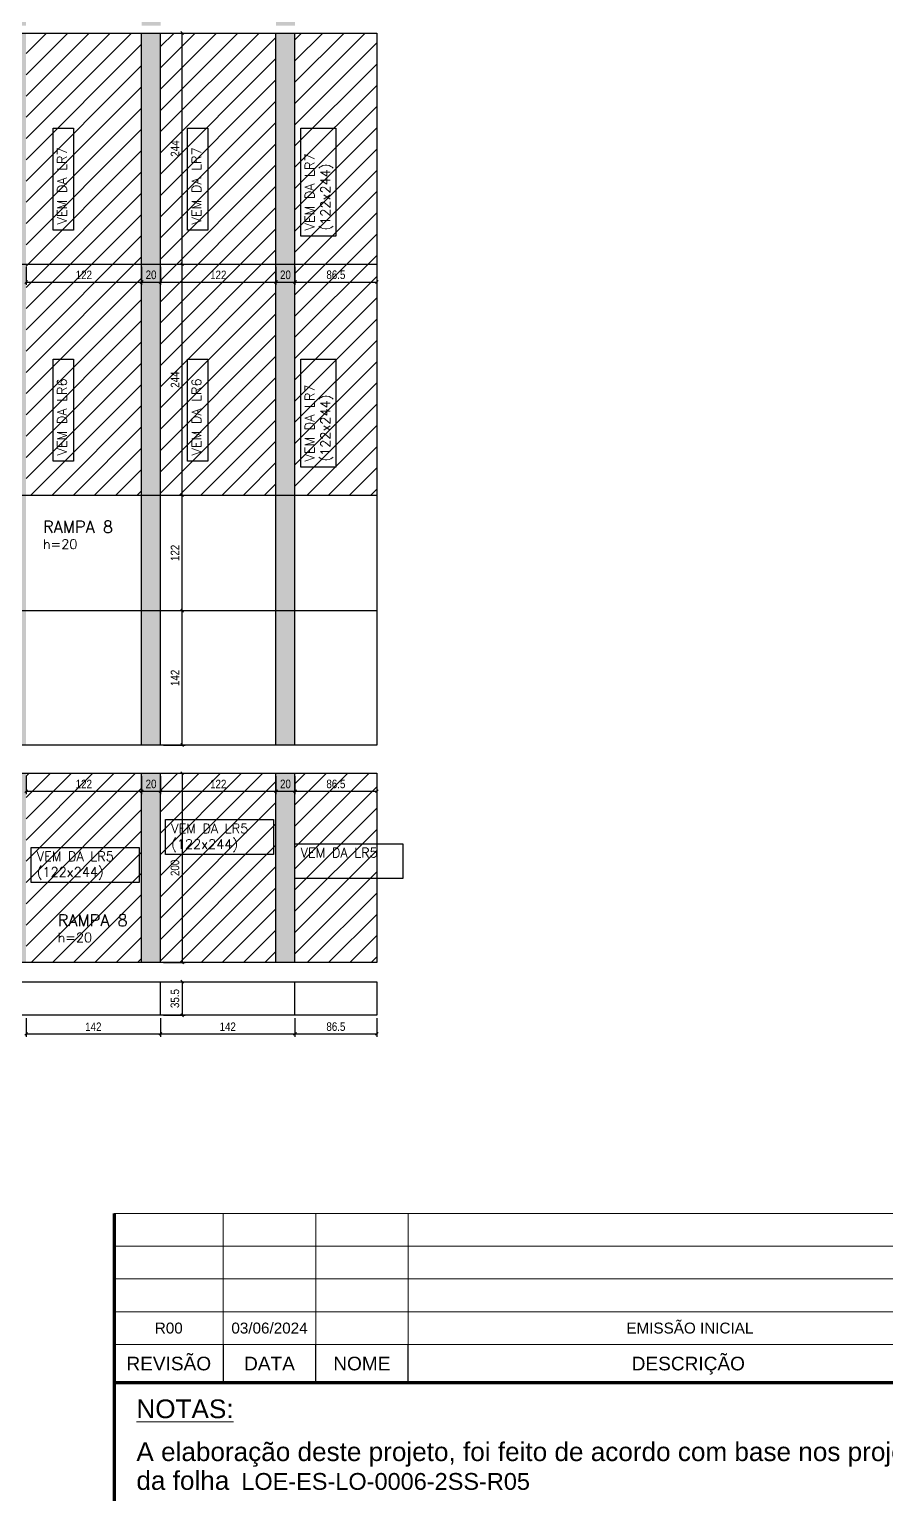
# Model space of a CAD drawing. Extents: x 1860 to 9314, y -614 to 3837.
# Drawn here: x 7445 to 8349, y 375 to 1921 of the extents above; entities that cross this region are included whole.
import ezdxf
from ezdxf.enums import TextEntityAlignment as Align

# ---------------------------------------------------------------- set-up
doc = ezdxf.new("R2010")
doc.units = 0
doc.layers.add('CARIMBO', color=255, linetype='Continuous', lineweight=9)
doc.layers.add('Hachura', color=251, linetype='Continuous', lineweight=9)
for name, color, linetype in [('COTA', 241, 'Continuous'), ('F-LAJES', 3, 'Continuous'), ('F-LAJES-DIM', 2, 'Continuous'), ('F-LAJES-NOME', 4, 'Continuous'), ('Painéis', 200, 'Continuous')]:
    doc.layers.add(name, color=color, linetype=linetype)
doc.styles.add('ARIAL', font='arial.ttf')
doc.styles.add('COTA TECNICA-50', font='techl___.ttf', dxfattribs={"height": 9})
doc.styles.add('MCP', font='romans.shx')
doc.styles.add('ROMANS', font='romans.shx')
doc.dimstyles.new('COTA PAINEL-50', dxfattribs={"dimtxt": 9, "dimasz": 3, "dimexe": 3, "dimexo": 3, "dimgap": 3, "dimtad": 1, "dimdec": 1, "dimzin": 12, "dimdsep": 46, "dimtxsty": 'COTA TECNICA-50', "dimblk1": 'OBLIQUE', "dimblk2": 'OBLIQUE', "dimsah": 1, "dimcen": 0.9, "dimclrd": 4, "dimclre": 4, "dimclrt": 240, "dimadec": 1, "dimazin": 3, "dimtfac": 1, "dimtdec": 1, "dimtmove": 0, "dimatfit": 3, "dimfxl": 1, "dimtolj": 1, "dimtzin": 12, "dimarcsym": 0})

# ---------------------------------------------------------------- blocks, each defined once
blk = doc.blocks.new('Revisão Carimbo')
at = {"color": 30}
for p, q in [((0, 155), (925, 155)), ((100, 35), (100, 155)), ((184.66, 35), (184.66, 155)), ((269.32, 35), (269.32, 155)), ((825, 35), (825, 155)), ((0, 125), (925, 125)), ((0, 95), (925, 95)), ((0, 65), (925, 65))]:
    blk.add_line(p, q, dxfattribs=at)
for points, const_width in [([(0, 0), (0, 155)], 3), ([(0, 35), (925, 35)], 1), ([(100, 35), (100, 0)], 1), ([(184.66, 35), (184.66, 0)], 1), ([(269.32, 35), (269.32, 0)], 1), ([(825, 35), (825, 0)], 1), ([(0, 0), (920, 0)], 3)]:
    blk.add_lwpolyline(points, dxfattribs=dict(at, const_width=const_width))
at = {"color": 7, "style": 'ARIAL'}
for s, p in [('REVISÃO', (50, 17.5)), ('DESCRIÇÃO', (526.27, 17.5)), ('DATA', (142.33, 17.5)), ('NOME', (226.99, 17.5)), ('LIBERADO', (875, 17.5))]:
    blk.add_text(s, height=12.5, dxfattribs=at).set_placement(p, align=Align.MIDDLE_CENTER)
at = {"layer": 'CARIMBO', "color": 7, "style": 'ARIAL'}
for tag, p in [('REVISÃO_03', (50, 140)), ('DATA', (142.33, 140)), ('NOME', (226.99, 140)), ('LIBERADO', (875, 140)), ('REVISÃO_02', (50, 110)), ('DATA', (142.33, 110)), ('NOME', (226.99, 110)), ('LIBERADO', (875, 110)), ('REVISÃO_01', (50, 80)), ('DATA', (142.33, 80)), ('NOME', (226.99, 80)), ('LIBERADO', (875, 80)), ('REVISÃO_00', (50, 50)), ('DATA', (142.33, 50)), ('NOME', (226.99, 50)), ('LIBERADO', (875, 50))]:
    blk.add_attdef(tag, text='', height=10, dxfattribs=at).set_placement(p, align=Align.MIDDLE_CENTER)
for p in [(279.32, 140), (279.32, 110), (279.32, 80), (279.32, 50)]:
    blk.add_attdef('DESCRIÇÃO', text='', height=10, dxfattribs=at).set_placement(p, align=Align.MIDDLE_LEFT)
blk = doc.blocks.new('_Oblique')
at = {"color": 0, "linetype": 'ByBlock', "lineweight": -2}
blk.add_line((-0.5, -0.5), (0.5, 0.5), dxfattribs=at)
blk = doc.blocks.new('*D794')
at = {"layer": 'COTA', "color": 4, "lineweight": -2, "transparency": 16777216}
for p, q in [((7441.2, 1670.5), (7441.2, 1651.5)), ((7563.2, 1670.5), (7563.2, 1651.5)), ((7441.2, 1654.5), (7563.2, 1654.5))]:
    blk.add_line(p, q, dxfattribs=at)
at = {"layer": 'Defpoints', "color": 0, "transparency": 16777216}
for p in [(7441.2, 1673.5), (7563.2, 1673.5), (7563.2, 1654.5)]:
    blk.add_point(p, dxfattribs=at)
at = {"layer": 'COTA', "color": 4, "lineweight": -2, "transparency": 16777216, "xscale": 3, "yscale": 3, "zscale": 3, "rotation": 180}
blk.add_blockref('_Oblique', (7441.2, 1654.5), dxfattribs=at)
at = {"layer": 'COTA', "color": 4, "lineweight": -2, "transparency": 16777216, "xscale": 3, "yscale": 3, "zscale": 3}
blk.add_blockref('_Oblique', (7563.2, 1654.5), dxfattribs=at)
at = {"layer": 'COTA', "color": 240, "transparency": 16777216, "insert": (7502.2, 1662.1), "char_height": 9, "attachment_point": 5, "style": 'COTA TECNICA-50'}
blk.add_mtext('\\A1;122', dxfattribs=at)
blk = doc.blocks.new('*D795')
at = {"layer": 'COTA', "color": 4, "lineweight": -2, "transparency": 16777216}
for p, q in [((7563.2, 1670.5), (7563.2, 1651.5)), ((7583.2, 1670.5), (7583.2, 1651.5)), ((7563.2, 1654.5), (7583.2, 1654.5))]:
    blk.add_line(p, q, dxfattribs=at)
at = {"layer": 'Defpoints', "color": 0, "transparency": 16777216}
for p in [(7563.2, 1673.5), (7583.2, 1673.5), (7583.2, 1654.5)]:
    blk.add_point(p, dxfattribs=at)
at = {"layer": 'COTA', "color": 4, "lineweight": -2, "transparency": 16777216, "xscale": 3, "yscale": 3, "zscale": 3, "rotation": 180}
blk.add_blockref('_Oblique', (7563.2, 1654.5), dxfattribs=at)
at = {"layer": 'COTA', "color": 4, "lineweight": -2, "transparency": 16777216, "xscale": 3, "yscale": 3, "zscale": 3}
blk.add_blockref('_Oblique', (7583.2, 1654.5), dxfattribs=at)
at = {"layer": 'COTA', "color": 240, "transparency": 16777216, "insert": (7573.2, 1662.1), "char_height": 9, "attachment_point": 5, "style": 'COTA TECNICA-50'}
blk.add_mtext('\\A1;20', dxfattribs=at)
blk = doc.blocks.new('*D796')
at = {"layer": 'COTA', "color": 4, "lineweight": -2, "transparency": 16777216}
for p, q in [((7583.2, 1670.5), (7583.2, 1651.5)), ((7705.2, 1670.5), (7705.2, 1651.5)), ((7583.2, 1654.5), (7705.2, 1654.5))]:
    blk.add_line(p, q, dxfattribs=at)
at = {"layer": 'Defpoints', "color": 0, "transparency": 16777216}
for p in [(7583.2, 1673.5), (7705.2, 1673.5), (7705.2, 1654.5)]:
    blk.add_point(p, dxfattribs=at)
at = {"layer": 'COTA', "color": 4, "lineweight": -2, "transparency": 16777216, "xscale": 3, "yscale": 3, "zscale": 3, "rotation": 180}
blk.add_blockref('_Oblique', (7583.2, 1654.5), dxfattribs=at)
at = {"layer": 'COTA', "color": 4, "lineweight": -2, "transparency": 16777216, "xscale": 3, "yscale": 3, "zscale": 3}
blk.add_blockref('_Oblique', (7705.2, 1654.5), dxfattribs=at)
at = {"layer": 'COTA', "color": 240, "transparency": 16777216, "insert": (7644.2, 1662.1), "char_height": 9, "attachment_point": 5, "style": 'COTA TECNICA-50'}
blk.add_mtext('\\A1;122', dxfattribs=at)
blk = doc.blocks.new('*D797')
at = {"layer": 'COTA', "color": 4, "lineweight": -2, "transparency": 16777216}
for p, q in [((7705.2, 1670.5), (7705.2, 1651.5)), ((7725.2, 1670.5), (7725.2, 1651.5)), ((7705.2, 1654.5), (7725.2, 1654.5))]:
    blk.add_line(p, q, dxfattribs=at)
at = {"layer": 'Defpoints', "color": 0, "transparency": 16777216}
for p in [(7705.2, 1673.5), (7725.2, 1673.5), (7725.2, 1654.5)]:
    blk.add_point(p, dxfattribs=at)
at = {"layer": 'COTA', "color": 4, "lineweight": -2, "transparency": 16777216, "xscale": 3, "yscale": 3, "zscale": 3, "rotation": 180}
blk.add_blockref('_Oblique', (7705.2, 1654.5), dxfattribs=at)
at = {"layer": 'COTA', "color": 4, "lineweight": -2, "transparency": 16777216, "xscale": 3, "yscale": 3, "zscale": 3}
blk.add_blockref('_Oblique', (7725.2, 1654.5), dxfattribs=at)
at = {"layer": 'COTA', "color": 240, "transparency": 16777216, "insert": (7715.2, 1662.1), "char_height": 9, "attachment_point": 5, "style": 'COTA TECNICA-50'}
blk.add_mtext('\\A1;20', dxfattribs=at)
blk = doc.blocks.new('*D798')
at = {"layer": 'COTA', "color": 4, "lineweight": -2, "transparency": 16777216}
for p, q in [((7725.2, 1670.5), (7725.2, 1651.5)), ((7811.7, 1670.5), (7811.7, 1651.5)), ((7725.2, 1654.5), (7811.7, 1654.5))]:
    blk.add_line(p, q, dxfattribs=at)
at = {"layer": 'Defpoints', "color": 0, "transparency": 16777216}
for p in [(7725.2, 1673.5), (7811.7, 1673.5), (7811.7, 1654.5)]:
    blk.add_point(p, dxfattribs=at)
at = {"layer": 'COTA', "color": 4, "lineweight": -2, "transparency": 16777216, "xscale": 3, "yscale": 3, "zscale": 3, "rotation": 180}
blk.add_blockref('_Oblique', (7725.2, 1654.5), dxfattribs=at)
at = {"layer": 'COTA', "color": 4, "lineweight": -2, "transparency": 16777216, "xscale": 3, "yscale": 3, "zscale": 3}
blk.add_blockref('_Oblique', (7811.7, 1654.5), dxfattribs=at)
at = {"layer": 'COTA', "color": 240, "transparency": 16777216, "insert": (7768.5, 1662.2), "char_height": 9, "attachment_point": 5, "style": 'COTA TECNICA-50'}
blk.add_mtext('\\A1;86.5', dxfattribs=at)
blk = doc.blocks.new('*D808')
at = {"layer": 'COTA', "color": 4, "lineweight": -2, "transparency": 16777216}
for p, q in [((7586.2, 1135.8), (7609.1, 1135.8)), ((7606.1, 1135.8), (7606.1, 935.8)), ((7586.2, 935.8), (7609.1, 935.8))]:
    blk.add_line(p, q, dxfattribs=at)
at = {"layer": 'Defpoints', "color": 0, "transparency": 16777216}
for p in [(7583.2, 1135.8), (7583.2, 935.8), (7606.1, 935.8)]:
    blk.add_point(p, dxfattribs=at)
at = {"layer": 'COTA', "color": 4, "lineweight": -2, "transparency": 16777216, "xscale": 3, "yscale": 3, "zscale": 3}
for p, rotation in [((7606.1, 1135.8), 90), ((7606.1, 935.8), 270)]:
    blk.add_blockref('_Oblique', p, dxfattribs=dict(at, rotation=rotation))
at = {"layer": 'COTA', "color": 240, "transparency": 16777216, "insert": (7598.5, 1035.8), "char_height": 9, "attachment_point": 5, "rotation": 90, "style": 'COTA TECNICA-50'}
blk.add_mtext('\\A1;200', dxfattribs=at)
blk = doc.blocks.new('*D809')
at = {"layer": 'COTA', "color": 4, "lineweight": -2, "transparency": 16777216}
for p, q in [((7586.2, 1307.5), (7609.1, 1307.5)), ((7606.1, 1165.5), (7606.1, 1307.5)), ((7586.2, 1165.5), (7609.1, 1165.5))]:
    blk.add_line(p, q, dxfattribs=at)
at = {"layer": 'Defpoints', "color": 0, "transparency": 16777216}
for p in [(7583.2, 1307.5), (7606.1, 1307.5), (7583.2, 1165.5)]:
    blk.add_point(p, dxfattribs=at)
at = {"layer": 'COTA', "color": 4, "lineweight": -2, "transparency": 16777216, "xscale": 3, "yscale": 3, "zscale": 3}
for p, rotation in [((7606.1, 1307.5), 90), ((7606.1, 1165.5), 270)]:
    blk.add_blockref('_Oblique', p, dxfattribs=dict(at, rotation=rotation))
at = {"layer": 'COTA', "color": 240, "transparency": 16777216, "insert": (7598.5, 1236.5), "char_height": 9, "attachment_point": 5, "rotation": 90, "style": 'COTA TECNICA-50'}
blk.add_mtext('\\A1;142', dxfattribs=at)
blk = doc.blocks.new('*D810')
at = {"layer": 'COTA', "color": 4, "lineweight": -2, "transparency": 16777216}
for p, q in [((7586.2, 1429.5), (7609.1, 1429.5)), ((7606.1, 1307.5), (7606.1, 1429.5)), ((7586.2, 1307.5), (7609.1, 1307.5))]:
    blk.add_line(p, q, dxfattribs=at)
at = {"layer": 'Defpoints', "color": 0, "transparency": 16777216}
for p in [(7583.2, 1429.5), (7606.1, 1429.5), (7583.2, 1307.5)]:
    blk.add_point(p, dxfattribs=at)
at = {"layer": 'COTA', "color": 4, "lineweight": -2, "transparency": 16777216, "xscale": 3, "yscale": 3, "zscale": 3}
for p, rotation in [((7606.1, 1429.5), 90), ((7606.1, 1307.5), 270)]:
    blk.add_blockref('_Oblique', p, dxfattribs=dict(at, rotation=rotation))
at = {"layer": 'COTA', "color": 240, "transparency": 16777216, "insert": (7598.5, 1368.5), "char_height": 9, "attachment_point": 5, "rotation": 90, "style": 'COTA TECNICA-50'}
blk.add_mtext('\\A1;122', dxfattribs=at)
blk = doc.blocks.new('*D811')
at = {"layer": 'COTA', "color": 4, "lineweight": -2, "transparency": 16777216}
for p, q in [((7606.1, 1429.5), (7606.1, 1673.5)), ((7586.2, 1429.5), (7609.1, 1429.5))]:
    blk.add_line(p, q, dxfattribs=at)
at = {"layer": 'Defpoints', "color": 0, "transparency": 16777216}
for p in [(7606.1, 1673.5), (7606.1, 1673.5), (7583.2, 1429.5)]:
    blk.add_point(p, dxfattribs=at)
at = {"layer": 'COTA', "color": 4, "lineweight": -2, "transparency": 16777216, "xscale": 3, "yscale": 3, "zscale": 3}
for p, rotation in [((7606.1, 1673.5), 90), ((7606.1, 1429.5), 270)]:
    blk.add_blockref('_Oblique', p, dxfattribs=dict(at, rotation=rotation))
at = {"layer": 'COTA', "color": 240, "transparency": 16777216, "insert": (7598.5, 1551.5), "char_height": 9, "attachment_point": 5, "rotation": 90, "style": 'COTA TECNICA-50'}
blk.add_mtext('\\A1;244', dxfattribs=at)
blk = doc.blocks.new('*D812')
at = {"layer": 'COTA', "color": 4, "lineweight": -2, "transparency": 16777216}
blk.add_line((7606.1, 1673.5), (7606.1, 1917.5), dxfattribs=at)
at = {"layer": 'Defpoints', "color": 0, "transparency": 16777216}
for p in [(7606.1, 1917.5), (7606.1, 1917.5), (7606.1, 1673.5)]:
    blk.add_point(p, dxfattribs=at)
at = {"layer": 'COTA', "color": 4, "lineweight": -2, "transparency": 16777216, "xscale": 3, "yscale": 3, "zscale": 3}
for p, rotation in [((7606.1, 1917.5), 90), ((7606.1, 1673.5), 270)]:
    blk.add_blockref('_Oblique', p, dxfattribs=dict(at, rotation=rotation))
at = {"layer": 'COTA', "color": 240, "transparency": 16777216, "insert": (7598.5, 1795.5), "char_height": 9, "attachment_point": 5, "rotation": 90, "style": 'COTA TECNICA-50'}
blk.add_mtext('\\A1;244', dxfattribs=at)
blk = doc.blocks.new('*D820')
at = {"layer": 'COTA', "color": 4, "lineweight": -2, "transparency": 16777216}
for p, q in [((7441.2, 1132.8), (7441.2, 1113.8)), ((7563.2, 1132.8), (7563.2, 1113.8)), ((7441.2, 1116.8), (7563.2, 1116.8))]:
    blk.add_line(p, q, dxfattribs=at)
at = {"layer": 'Defpoints', "color": 0, "transparency": 16777216}
for p in [(7441.2, 1135.8), (7563.2, 1135.8), (7563.2, 1116.8)]:
    blk.add_point(p, dxfattribs=at)
at = {"layer": 'COTA', "color": 4, "lineweight": -2, "transparency": 16777216, "xscale": 3, "yscale": 3, "zscale": 3, "rotation": 180}
blk.add_blockref('_Oblique', (7441.2, 1116.8), dxfattribs=at)
at = {"layer": 'COTA', "color": 4, "lineweight": -2, "transparency": 16777216, "xscale": 3, "yscale": 3, "zscale": 3}
blk.add_blockref('_Oblique', (7563.2, 1116.8), dxfattribs=at)
at = {"layer": 'COTA', "color": 240, "transparency": 16777216, "insert": (7502.2, 1124.4), "char_height": 9, "attachment_point": 5, "style": 'COTA TECNICA-50'}
blk.add_mtext('\\A1;122', dxfattribs=at)
blk = doc.blocks.new('*D821')
at = {"layer": 'COTA', "color": 4, "lineweight": -2, "transparency": 16777216}
for p, q in [((7563.2, 1132.8), (7563.2, 1113.8)), ((7583.2, 1132.8), (7583.2, 1113.8)), ((7563.2, 1116.8), (7583.2, 1116.8))]:
    blk.add_line(p, q, dxfattribs=at)
at = {"layer": 'Defpoints', "color": 0, "transparency": 16777216}
for p in [(7563.2, 1135.8), (7583.2, 1135.8), (7583.2, 1116.8)]:
    blk.add_point(p, dxfattribs=at)
at = {"layer": 'COTA', "color": 4, "lineweight": -2, "transparency": 16777216, "xscale": 3, "yscale": 3, "zscale": 3, "rotation": 180}
blk.add_blockref('_Oblique', (7563.2, 1116.8), dxfattribs=at)
at = {"layer": 'COTA', "color": 4, "lineweight": -2, "transparency": 16777216, "xscale": 3, "yscale": 3, "zscale": 3}
blk.add_blockref('_Oblique', (7583.2, 1116.8), dxfattribs=at)
at = {"layer": 'COTA', "color": 240, "transparency": 16777216, "insert": (7573.2, 1124.4), "char_height": 9, "attachment_point": 5, "style": 'COTA TECNICA-50'}
blk.add_mtext('\\A1;20', dxfattribs=at)
blk = doc.blocks.new('*D822')
at = {"layer": 'COTA', "color": 4, "lineweight": -2, "transparency": 16777216}
for p, q in [((7583.2, 1132.8), (7583.2, 1113.8)), ((7705.2, 1132.8), (7705.2, 1113.8)), ((7583.2, 1116.8), (7705.2, 1116.8))]:
    blk.add_line(p, q, dxfattribs=at)
at = {"layer": 'Defpoints', "color": 0, "transparency": 16777216}
for p in [(7583.2, 1135.8), (7705.2, 1135.8), (7705.2, 1116.8)]:
    blk.add_point(p, dxfattribs=at)
at = {"layer": 'COTA', "color": 4, "lineweight": -2, "transparency": 16777216, "xscale": 3, "yscale": 3, "zscale": 3, "rotation": 180}
blk.add_blockref('_Oblique', (7583.2, 1116.8), dxfattribs=at)
at = {"layer": 'COTA', "color": 4, "lineweight": -2, "transparency": 16777216, "xscale": 3, "yscale": 3, "zscale": 3}
blk.add_blockref('_Oblique', (7705.2, 1116.8), dxfattribs=at)
at = {"layer": 'COTA', "color": 240, "transparency": 16777216, "insert": (7644.2, 1124.4), "char_height": 9, "attachment_point": 5, "style": 'COTA TECNICA-50'}
blk.add_mtext('\\A1;122', dxfattribs=at)
blk = doc.blocks.new('*D823')
at = {"layer": 'COTA', "color": 4, "lineweight": -2, "transparency": 16777216}
for p, q in [((7705.2, 1132.8), (7705.2, 1113.8)), ((7725.2, 1132.8), (7725.2, 1113.8)), ((7705.2, 1116.8), (7725.2, 1116.8))]:
    blk.add_line(p, q, dxfattribs=at)
at = {"layer": 'Defpoints', "color": 0, "transparency": 16777216}
for p in [(7705.2, 1135.8), (7725.2, 1135.8), (7725.2, 1116.8)]:
    blk.add_point(p, dxfattribs=at)
at = {"layer": 'COTA', "color": 4, "lineweight": -2, "transparency": 16777216, "xscale": 3, "yscale": 3, "zscale": 3, "rotation": 180}
blk.add_blockref('_Oblique', (7705.2, 1116.8), dxfattribs=at)
at = {"layer": 'COTA', "color": 4, "lineweight": -2, "transparency": 16777216, "xscale": 3, "yscale": 3, "zscale": 3}
blk.add_blockref('_Oblique', (7725.2, 1116.8), dxfattribs=at)
at = {"layer": 'COTA', "color": 240, "transparency": 16777216, "insert": (7715.2, 1124.4), "char_height": 9, "attachment_point": 5, "style": 'COTA TECNICA-50'}
blk.add_mtext('\\A1;20', dxfattribs=at)
blk = doc.blocks.new('*D824')
at = {"layer": 'COTA', "color": 4, "lineweight": -2, "transparency": 16777216}
for p, q in [((7725.2, 1132.8), (7725.2, 1113.8)), ((7811.7, 1132.8), (7811.7, 1113.8)), ((7725.2, 1116.8), (7811.7, 1116.8))]:
    blk.add_line(p, q, dxfattribs=at)
at = {"layer": 'Defpoints', "color": 0, "transparency": 16777216}
for p in [(7725.2, 1135.8), (7811.7, 1135.8), (7811.7, 1116.8)]:
    blk.add_point(p, dxfattribs=at)
at = {"layer": 'COTA', "color": 4, "lineweight": -2, "transparency": 16777216, "xscale": 3, "yscale": 3, "zscale": 3, "rotation": 180}
blk.add_blockref('_Oblique', (7725.2, 1116.8), dxfattribs=at)
at = {"layer": 'COTA', "color": 4, "lineweight": -2, "transparency": 16777216, "xscale": 3, "yscale": 3, "zscale": 3}
blk.add_blockref('_Oblique', (7811.7, 1116.8), dxfattribs=at)
at = {"layer": 'COTA', "color": 240, "transparency": 16777216, "insert": (7768.5, 1124.4), "char_height": 9, "attachment_point": 5, "style": 'COTA TECNICA-50'}
blk.add_mtext('\\A1;86.5', dxfattribs=at)
blk = doc.blocks.new('*D825')
at = {"layer": 'COTA', "color": 4, "lineweight": -2, "transparency": 16777216}
for p, q in [((7586.2, 915.6), (7609.1, 915.6)), ((7606.1, 915.6), (7606.1, 880.1)), ((7586.2, 880.1), (7609.1, 880.1))]:
    blk.add_line(p, q, dxfattribs=at)
at = {"layer": 'Defpoints', "color": 0, "transparency": 16777216}
for p in [(7583.2, 915.6), (7583.2, 880.1), (7606.1, 880.1)]:
    blk.add_point(p, dxfattribs=at)
at = {"layer": 'COTA', "color": 4, "lineweight": -2, "transparency": 16777216, "xscale": 3, "yscale": 3, "zscale": 3}
for p, rotation in [((7606.1, 915.6), 90), ((7606.1, 880.1), 270)]:
    blk.add_blockref('_Oblique', p, dxfattribs=dict(at, rotation=rotation))
at = {"layer": 'COTA', "color": 240, "transparency": 16777216, "insert": (7598.4, 897.8), "char_height": 9, "attachment_point": 5, "rotation": 90, "style": 'COTA TECNICA-50'}
blk.add_mtext('\\A1;35.5', dxfattribs=at)
blk = doc.blocks.new('*D828')
at = {"layer": 'COTA', "color": 4, "lineweight": -2, "transparency": 16777216}
for p, q in [((7441.2, 877.1), (7441.2, 857.5)), ((7583.2, 877.1), (7583.2, 857.5)), ((7441.2, 860.5), (7583.2, 860.5))]:
    blk.add_line(p, q, dxfattribs=at)
at = {"layer": 'Defpoints', "color": 0, "transparency": 16777216}
for p in [(7441.2, 880.1), (7583.2, 880.1), (7583.2, 860.5)]:
    blk.add_point(p, dxfattribs=at)
at = {"layer": 'COTA', "color": 4, "lineweight": -2, "transparency": 16777216, "xscale": 3, "yscale": 3, "zscale": 3, "rotation": 180}
blk.add_blockref('_Oblique', (7441.2, 860.5), dxfattribs=at)
at = {"layer": 'COTA', "color": 4, "lineweight": -2, "transparency": 16777216, "xscale": 3, "yscale": 3, "zscale": 3}
blk.add_blockref('_Oblique', (7583.2, 860.5), dxfattribs=at)
at = {"layer": 'COTA', "color": 240, "transparency": 16777216, "insert": (7512.2, 868), "char_height": 9, "attachment_point": 5, "style": 'COTA TECNICA-50'}
blk.add_mtext('\\A1;142', dxfattribs=at)
blk = doc.blocks.new('*D829')
at = {"layer": 'COTA', "color": 4, "lineweight": -2, "transparency": 16777216}
for p, q in [((7583.2, 877.1), (7583.2, 857.5)), ((7725.2, 877.1), (7725.2, 857.5)), ((7583.2, 860.5), (7725.2, 860.5))]:
    blk.add_line(p, q, dxfattribs=at)
at = {"layer": 'Defpoints', "color": 0, "transparency": 16777216}
for p in [(7583.2, 880.1), (7725.2, 880.1), (7725.2, 860.5)]:
    blk.add_point(p, dxfattribs=at)
at = {"layer": 'COTA', "color": 4, "lineweight": -2, "transparency": 16777216, "xscale": 3, "yscale": 3, "zscale": 3, "rotation": 180}
blk.add_blockref('_Oblique', (7583.2, 860.5), dxfattribs=at)
at = {"layer": 'COTA', "color": 4, "lineweight": -2, "transparency": 16777216, "xscale": 3, "yscale": 3, "zscale": 3}
blk.add_blockref('_Oblique', (7725.2, 860.5), dxfattribs=at)
at = {"layer": 'COTA', "color": 240, "transparency": 16777216, "insert": (7654.2, 868), "char_height": 9, "attachment_point": 5, "style": 'COTA TECNICA-50'}
blk.add_mtext('\\A1;142', dxfattribs=at)
blk = doc.blocks.new('*D830')
at = {"layer": 'COTA', "color": 4, "lineweight": -2, "transparency": 16777216}
for p, q in [((7725.2, 877.1), (7725.2, 857.5)), ((7811.7, 877.1), (7811.7, 857.5)), ((7725.2, 860.5), (7811.7, 860.5))]:
    blk.add_line(p, q, dxfattribs=at)
at = {"layer": 'Defpoints', "color": 0, "transparency": 16777216}
for p in [(7725.2, 880.1), (7811.7, 880.1), (7811.7, 860.5)]:
    blk.add_point(p, dxfattribs=at)
at = {"layer": 'COTA', "color": 4, "lineweight": -2, "transparency": 16777216, "xscale": 3, "yscale": 3, "zscale": 3, "rotation": 180}
blk.add_blockref('_Oblique', (7725.2, 860.5), dxfattribs=at)
at = {"layer": 'COTA', "color": 4, "lineweight": -2, "transparency": 16777216, "xscale": 3, "yscale": 3, "zscale": 3}
blk.add_blockref('_Oblique', (7811.7, 860.5), dxfattribs=at)
at = {"layer": 'COTA', "color": 240, "transparency": 16777216, "insert": (7768.5, 868.1), "char_height": 9, "attachment_point": 5, "style": 'COTA TECNICA-50'}
blk.add_mtext('\\A1;86.5', dxfattribs=at)

msp = doc.modelspace()

# ---------------------------------------------------------------- hatches: boundary and pattern name
at = {"layer": 'Hachura', "linetype": 'ByBlock'}
h = msp.add_hatch(dxfattribs=at)
h.set_pattern_fill('ANSI31', color=256, scale=5)
h.paths.add_polyline_path([(7157.2, 2203.48), (7279.2, 2203.48), (7279.2, 2447.48), (7157.2, 2447.48)])
h.paths.add_polyline_path([(7299.2, 2203.48), (7421.2, 2203.48), (7421.2, 2447.48), (7299.2, 2447.48)])
h.paths.add_polyline_path([(7441.2, 2203.48), (7563.2, 2203.48), (7563.2, 2447.48), (7441.2, 2447.48)])
h.paths.add_polyline_path([(7705.2, 2447.48), (7583.2, 2447.48), (7583.2, 2203.48), (7705.2, 2203.48)])
h.paths.add_polyline_path([(7725.2, 2203.48), (7811.7, 2203.48), (7811.7, 2447.48), (7725.2, 2447.48)])
h.paths.add_polyline_path([(7279.2, 1917.48), (7157.2, 1917.48), (7157.2, 1673.48), (7279.2, 1673.48)])
h.paths.add_polyline_path([(7279.2, 1673.48), (7157.2, 1673.48), (7157.2, 1429.48), (7279.2, 1429.48)])
h.paths.add_polyline_path([(7299.2, 1429.48), (7421.2, 1429.48), (7421.2, 1673.48), (7299.2, 1673.48)])
h.paths.add_polyline_path([(7299.2, 1673.48), (7421.2, 1673.48), (7421.2, 1917.48), (7299.2, 1917.48)])
h.paths.add_polyline_path([(7563.2, 1917.48), (7441.2, 1917.48), (7441.2, 1673.48), (7563.2, 1673.48)])
h.paths.add_polyline_path([(7563.2, 1673.48), (7441.2, 1673.48), (7441.2, 1429.48), (7563.2, 1429.48)])
h.paths.add_polyline_path([(7583.2, 1429.48), (7705.2, 1429.48), (7705.2, 1673.48), (7583.2, 1673.48)])
h.paths.add_polyline_path([(7583.2, 1673.48), (7705.2, 1673.48), (7705.2, 1917.48), (7583.2, 1917.48)])
h.paths.add_polyline_path([(7725.2, 1673.48), (7811.7, 1673.48), (7811.7, 1917.48), (7725.2, 1917.48)])
h.paths.add_polyline_path([(7725.2, 1429.48), (7811.7, 1429.48), (7811.7, 1673.48), (7725.2, 1673.48)])
h.paths.add_polyline_path([(7157.2, 935.77), (7279.2, 935.77), (7279.2, 1135.77), (7157.2, 1135.77)])
h.paths.add_polyline_path([(7299.2, 935.77), (7421.2, 935.77), (7421.2, 1135.77), (7299.2, 1135.77)])
h.paths.add_polyline_path([(7441.2, 935.77), (7563.2, 935.77), (7563.2, 1135.77), (7441.2, 1135.77)])
h.paths.add_polyline_path([(7583.2, 935.77), (7705.2, 935.77), (7705.2, 1135.77), (7583.2, 1135.77)])
h.paths.add_polyline_path([(7725.2, 935.77), (7811.7, 935.77), (7811.7, 1135.77), (7725.2, 1135.77)])
h = msp.add_hatch(color=256, dxfattribs=at)
h.dxf.hatch_style = 1
h.paths.add_polyline_path([(7279.2, 2203.48), (7299.2, 2203.48), (7299.2, 2447.48), (7279.2, 2447.48)])
h.paths.add_polyline_path([(7279.2, 2081.48), (7299.2, 2081.48), (7299.2, 2203.48), (7279.2, 2203.48)])
h.paths.add_polyline_path([(7299.2, 2081.48), (7279.2, 2081.48), (7279.2, 1925.48), (7299.2, 1925.48)])
h.paths.add_polyline_path([(7279.2, 1673.48), (7299.2, 1673.48), (7299.2, 1917.48), (7279.2, 1917.48)])
h.paths.add_polyline_path([(7299.2, 1673.48), (7279.2, 1673.48), (7279.2, 1429.48), (7299.2, 1429.48)])
h.paths.add_polyline_path([(7279.2, 1165.48), (7299.2, 1165.48), (7299.2, 1429.48), (7279.2, 1429.48)])
h.paths.add_polyline_path([(7299.2, 1135.77), (7279.2, 1135.77), (7279.2, 935.77), (7299.2, 935.77)])
h.paths.add_polyline_path([(7441.2, 1135.77), (7421.2, 1135.77), (7421.2, 935.77), (7441.2, 935.77)])
h.paths.add_polyline_path([(7441.2, 1429.48), (7421.2, 1429.48), (7421.2, 1165.48), (7441.2, 1165.48)])
h.paths.add_polyline_path([(7441.2, 1673.48), (7421.2, 1673.48), (7421.2, 1429.48), (7441.2, 1429.48)])
h.paths.add_polyline_path([(7421.2, 1673.48), (7441.2, 1673.48), (7441.2, 1917.48), (7421.2, 1917.48)])
h.paths.add_polyline_path([(7421.2, 1925.48), (7441.2, 1925.48), (7441.2, 2081.48), (7421.2, 2081.48)])
h.paths.add_polyline_path([(7421.2, 2081.48), (7441.2, 2081.48), (7441.2, 2203.48), (7421.2, 2203.48)])
h.paths.add_polyline_path([(7421.2, 2203.48), (7441.2, 2203.48), (7441.2, 2447.48), (7421.2, 2447.48)])
h.paths.add_polyline_path([(7563.2, 2203.48), (7583.2, 2203.48), (7583.2, 2447.48), (7563.2, 2447.48)])
h.paths.add_polyline_path([(7563.2, 2081.48), (7583.2, 2081.48), (7583.2, 2203.48), (7563.2, 2203.48)])
h.paths.add_polyline_path([(7583.2, 2081.48), (7563.2, 2081.48), (7563.2, 1925.48), (7583.2, 1925.48)])
h.paths.add_polyline_path([(7563.2, 1673.48), (7583.2, 1673.48), (7583.2, 1917.48), (7563.2, 1917.48)])
h.paths.add_polyline_path([(7563.2, 1429.48), (7583.2, 1429.48), (7583.2, 1673.48), (7563.2, 1673.48)])
h.paths.add_polyline_path([(7583.2, 1429.48), (7563.2, 1429.48), (7563.2, 1165.48), (7583.2, 1165.48)])
h.paths.add_polyline_path([(7563.2, 935.77), (7583.2, 935.77), (7583.2, 1135.77), (7563.2, 1135.77)])
h.paths.add_polyline_path([(7705.2, 935.77), (7725.2, 935.77), (7725.2, 1135.77), (7705.2, 1135.77)])
h.paths.add_polyline_path([(7725.2, 1429.48), (7705.2, 1429.48), (7705.2, 1165.48), (7725.2, 1165.48)])
h.paths.add_polyline_path([(7725.2, 1673.48), (7705.2, 1673.48), (7705.2, 1429.48), (7725.2, 1429.48)])
h.paths.add_polyline_path([(7705.2, 1673.48), (7725.2, 1673.48), (7725.2, 1917.48), (7705.2, 1917.48)])
h.paths.add_polyline_path([(7705.2, 1925.48), (7725.2, 1925.48), (7725.2, 2081.48), (7705.2, 2081.48)])
h.paths.add_polyline_path([(7725.2, 2203.48), (7705.2, 2203.48), (7705.2, 2081.48), (7725.2, 2081.48)])
h.paths.add_polyline_path([(7725.2, 2447.48), (7705.2, 2447.48), (7705.2, 2203.48), (7725.2, 2203.48)])

# ---------------------------------------------------------------- linework, layer by layer
at = {"layer": 'CARIMBO', "color": 30, "const_width": 3.65}
msp.add_lwpolyline([(7534.31, 117.53), (7534.31, 492.16)], dxfattribs=at)
at = {"layer": 'COTA'}
for points in [[(7469.73, 1709.27), (7469.73, 1817.02), (7491.27, 1817.02), (7491.27, 1709.27)], [(7611.73, 1709.27), (7611.73, 1817.02), (7633.27, 1817.02), (7633.27, 1709.27)], [(7731.44, 1702.88), (7731.44, 1817.02), (7768.31, 1817.02), (7768.31, 1702.88)], [(7469.73, 1465.27), (7469.73, 1573.02), (7491.27, 1573.02), (7491.27, 1465.27)], [(7611.73, 1465.27), (7611.73, 1573.02), (7633.27, 1573.02), (7633.27, 1465.27)], [(7731.44, 1458.88), (7731.44, 1573.02), (7768.31, 1573.02), (7768.31, 1458.88)], [(7588.38, 1086.78), (7702.52, 1086.78), (7702.52, 1049.91), (7588.38, 1049.91)], [(7446.38, 1057.35), (7560.52, 1057.35), (7560.52, 1020.48), (7446.38, 1020.48)], [(7725.2, 1061.3), (7839.33, 1061.3), (7839.33, 1024.43), (7725.2, 1024.43)]]:
    msp.add_lwpolyline(points, close=True, dxfattribs=at)
at = {"layer": 'F-LAJES'}
for points in [[(7157.2, 1917.48), (7811.7, 1917.48), (7811.7, 1165.48), (7157.2, 1165.48)], [(7157.2, 1135.77), (7811.7, 1135.77), (7811.7, 935.77), (7157.2, 935.77)], [(7157.2, 915.58), (7811.7, 915.58), (7811.7, 880.08), (7157.2, 880.08)]]:
    msp.add_lwpolyline(points, close=True, dxfattribs=at)
at = {"layer": 'Painéis'}
for p, q in [((7563.2, 1165.48), (7563.2, 1917.48)), ((7583.2, 1165.48), (7583.2, 1917.48)), ((7705.2, 1165.48), (7705.2, 1917.48)), ((7725.2, 1165.48), (7725.2, 1917.48)), ((7157.2, 1673.48), (7811.7, 1673.48)), ((7157.2, 1429.48), (7811.7, 1429.48)), ((7157.2, 1307.48), (7811.7, 1307.48)), ((7563.2, 935.77), (7563.2, 1135.77)), ((7583.2, 935.77), (7583.2, 1135.77)), ((7705.2, 935.77), (7705.2, 1135.77)), ((7725.2, 935.77), (7725.2, 1135.77)), ((7583.2, 880.08), (7583.2, 915.58)), ((7725.2, 880.08), (7725.2, 915.58))]:
    msp.add_line(p, q, dxfattribs=at)

# ---------------------------------------------------------------- block references
at = {"layer": 'CARIMBO', "color": 1}
ref = msp.add_blockref('Revisão Carimbo', (7534.31, 492.16), dxfattribs=dict(at, xscale=1.152505138133646, yscale=1.152505138133646, zscale=1.152505138133646))
ref.add_attrib('REVISÃO_00', 'R00', dxfattribs={"color": 1, "height": 11.525, "style": 'ARIAL'}).set_placement((7591.94, 549.78), align=Align.MIDDLE_CENTER)
ref.add_attrib('DATA', '03/06/2024', dxfattribs={"color": 1, "height": 11.525, "style": 'ARIAL'}).set_placement((7698.35, 549.78), align=Align.MIDDLE_CENTER)
ref.add_attrib('DESCRIÇÃO', '                                                 EMISSÃO INICIAL', dxfattribs={"color": 1, "height": 11.5251, "style": 'ARIAL'}).set_placement((7856.23, 549.78), align=Align.MIDDLE_LEFT)
ref.add_attrib('LIBERADO', 'FELIPE', dxfattribs={"color": 1, "height": 11.525, "style": 'ARIAL'}).set_placement((8542.75, 549.78), align=Align.MIDDLE_CENTER)

# ---------------------------------------------------------------- texts
at = {"layer": 'CARIMBO', "style": 'ARIAL'}
for s, height, p in [('%%UNOTAS:', 19.751, (7557.72, 454.63)), ('A elaboração deste projeto, foi feito de acordo com base nos projetos estruturais', 19.7506, (7557.72, 409.32)), ('da folha', 19.751, (7557.72, 378.93))]:
    msp.add_text(s, height=height, dxfattribs=at).set_placement(p)
at = {"layer": 'CARIMBO', "color": 1, "style": 'ARIAL'}
msp.add_text('LOE-ES-LO-0006-2SS-R05', height=17.7755, dxfattribs=at).set_placement((7668.56, 378.93))
at = {"layer": 'COTA', "style": 'ROMANS'}
for s, p in [('VEM DA LR7', (7484.13, 1715.34)), ('VEM DA LR7', (7626.13, 1715.34)), ('VEM DA LR7', (7745.83, 1708.95)), ('(122x244)', (7762.31, 1708.95)), ('VEM DA LR6', (7484.13, 1471.34)), ('VEM DA LR6', (7626.13, 1471.34)), ('VEM DA LR7', (7745.83, 1464.95)), ('(122x244)', (7762.31, 1464.95))]:
    msp.add_text(s, height=10, rotation=90, dxfattribs=at).set_placement(p)
for s, p in [('VEM DA LR5', (7594.45, 1072.38)), ('(122x244)', (7594.45, 1055.9)), ('VEM DA LR5', (7452.45, 1042.95)), ('VEM DA LR5', (7731.27, 1046.9)), ('(122x244)', (7452.45, 1026.47))]:
    msp.add_text(s, height=10, dxfattribs=at).set_placement(p)
at = {"layer": 'F-LAJES-DIM', "linetype": 'Continuous', "style": 'MCP'}
for p in [(7459.02, 1372.74), (7474.52, 957.18)]:
    msp.add_text('h=20', height=10, dxfattribs=at).set_placement(p)
at = {"layer": 'F-LAJES-NOME', "linetype": 'Continuous', "style": 'MCP'}
for p in [(7459.02, 1389.74), (7474.52, 974.18)]:
    msp.add_text('RAMPA 8', height=12.5, dxfattribs=at).set_placement(p)

# ---------------------------------------------------------------- dimensions: what is measured, and where the dimension line sits
at = {"layer": 'COTA'}
for base, p1, p2, picture, middle in [((7606.08, 1917.48), (7606.08, 1673.48), (7606.08, 1917.48), '*D812', (7598.52, 1795.48)), ((7606.08, 1673.48), (7583.2, 1429.48), (7606.08, 1673.48), '*D811', (7598.52, 1551.48)), ((7606.08, 1429.48), (7583.2, 1307.48), (7583.2, 1429.48), '*D810', (7598.53, 1368.48))]:
    dim = msp.add_linear_dim(base=base, p1=p1, p2=p2, angle=90, dimstyle='COTA PAINEL-50', override={"dimtmove": 1}, dxfattribs=at)
    dim.commit()
    dim.dimension.update_dxf_attribs({"geometry": picture, "text_midpoint": middle})
for base, p1, p2, picture, middle in [((7563.2, 1654.53), (7441.2, 1673.48), (7563.2, 1673.48), '*D794', (7502.2, 1662.09)), ((7583.2, 1654.53), (7563.2, 1673.48), (7583.2, 1673.48), '*D795', (7573.2, 1662.13)), ((7705.2, 1654.53), (7583.2, 1673.48), (7705.2, 1673.48), '*D796', (7644.2, 1662.09)), ((7725.2, 1654.53), (7705.2, 1673.48), (7725.2, 1673.48), '*D797', (7715.2, 1662.13)), ((7811.7, 1654.53), (7725.2, 1673.48), (7811.7, 1673.48), '*D798', (7768.45, 1662.15)), ((7563.2, 1116.82), (7441.2, 1135.77), (7563.2, 1135.77), '*D820', (7502.2, 1124.37)), ((7583.2, 1116.82), (7563.2, 1135.77), (7583.2, 1135.77), '*D821', (7573.2, 1124.41)), ((7705.2, 1116.82), (7583.2, 1135.77), (7705.2, 1135.77), '*D822', (7644.2, 1124.37)), ((7725.2, 1116.82), (7705.2, 1135.77), (7725.2, 1135.77), '*D823', (7715.2, 1124.41)), ((7811.7, 1116.82), (7725.2, 1135.77), (7811.7, 1135.77), '*D824', (7768.45, 1124.44)), ((7583.2, 860.46), (7441.2, 880.08), (7583.2, 880.08), '*D828', (7512.2, 868.02)), ((7725.2, 860.46), (7583.2, 880.08), (7725.2, 880.08), '*D829', (7654.2, 868.02)), ((7811.7, 860.46), (7725.2, 880.08), (7811.7, 880.08), '*D830', (7768.45, 868.08))]:
    dim = msp.add_linear_dim(base=base, p1=p1, p2=p2, dimstyle='COTA PAINEL-50', override={"dimtmove": 1}, dxfattribs=at)
    dim.commit()
    dim.dimension.update_dxf_attribs({"geometry": picture, "text_midpoint": middle})
for base, p1, p2, picture, middle in [((7606.08, 1307.48), (7583.2, 1165.48), (7583.2, 1307.48), '*D809', (7598.52, 1236.48)), ((7606.08, 935.77), (7583.2, 1135.77), (7583.2, 935.77), '*D808', (7598.49, 1035.77)), ((7606.08, 880.08), (7583.2, 915.58), (7583.2, 880.08), '*D825', (7598.39, 897.83))]:
    dim = msp.add_linear_dim(base=base, p1=p1, p2=p2, angle=90, dimstyle='COTA PAINEL-50', dxfattribs=at)
    dim.commit()
    dim.dimension.update_dxf_attribs({"geometry": picture, "text_midpoint": middle})

doc.saveas('drawing.dxf')
